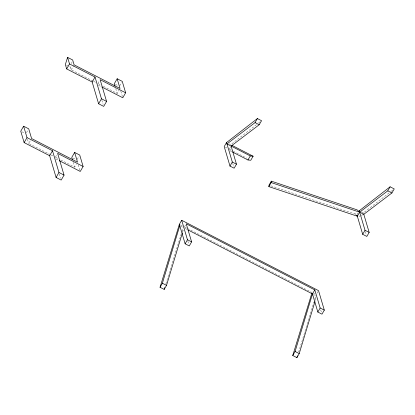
<?xml version="1.0" encoding="UTF-8"?>
<svg xmlns="http://www.w3.org/2000/svg" width="415" height="415" viewBox="0 0 415 415"><rect width="100%" height="100%" fill="white"/><g stroke="black" fill="none" stroke-linecap="round" stroke-linejoin="round"><path stroke-width="0.31" stroke-dasharray="2.08 1.56" d="M182.605 232.172L183.544 229.08M315.312 300.403L316.059 297.929M165.896 283.85L178.393 243.112M178.58 242.495L180.473 236.322M180.665 235.704L181.044 234.47M181.988 231.388L183.124 227.685M298.598 352.081L313.937 302.089M314.881 299.002L315.831 295.916M93.059 81.034L71.25 69.819L70.457 67.152L70.825 65.959M71.567 63.568L72.122 61.778M26.487 132.696L28.08 129.936M50.537 154.717L28.723 143.502L31.275 139.087M71.25 69.819L73.797 65.404M55.382 157.228L56.974 154.468M97.904 83.545L99.496 80.785M77.19 159.479L79.099 156.17M119.712 85.796L121.626 82.481M60.87 160.029L74.643 167.115L76.241 164.356M103.392 86.346L117.17 93.427L119.717 89.012M184.499 226.829L185.666 224.811M229.355 149.104L230.517 147.086M355.681 214.69L354.856 213.933L355.728 212.418M356.916 214.825L358.078 212.802M317.081 293.166L317.957 291.652M361.641 215.945L362.809 213.927M256.491 124.635L230.688 144.685L229.132 143.886M258.514 123.063L260.029 121.88M361.32 211.852L363.39 212.916L390.707 191.689M391.215 191.294L393.742 189.328M270.829 185.811L354.856 213.933M115.427 84.307L118.259 85.765M66.493 65.114L70.457 67.152M225.34 147.175L227.036 148.046M229.298 149.208L232.691 150.951M233.256 151.242L246.832 158.219M358.985 215.888L360.023 216.423M229.9 150.697L232.156 151.859M93.634 81.33L95.357 82.212M98.225 83.69L100.523 84.873M98.402 85.231L101.234 86.688M21.886 131.757L24.718 133.215M72.905 157.991L75.738 159.448M51.112 155.013L52.835 155.9M55.703 157.373L58.001 158.556M55.875 158.914L58.712 160.372M180.395 224.847L182.47 225.916M184.659 227.041L186.963 228.229M187.538 228.525L312.059 292.549M313.615 293.348L314.653 293.882M180.805 226.242L182.361 227.041M185.069 228.432L186.797 229.324M313.512 294.474L315.582 295.542M363.39 212.916L363.805 214.311M365.392 231.57L366.471 235.227M320.728 309.948L321.62 312.962M232.701 163.386L233.775 167.006M187.85 241.11L188.742 244.129M120.817 91.155L122.42 96.56M115.733 88.577L117.17 93.427M101.867 100.176L103.153 104.523M78.295 164.838L79.898 170.249M73.206 162.26L74.643 167.115M59.345 173.864L60.632 178.211M27.468 139.258L28.723 143.502"/><path stroke-width="0.62" d="M363.805 214.311L391.921 192.975L394.25 188.934L390.105 186.802L387.771 190.843L359.66 212.174L357.325 216.215L268.837 186.605L268.987 185.199L271.322 181.158L357.185 209.891L359.66 212.174L363.805 214.311L369.163 232.405L366.834 236.446L362.684 234.314L357.092 215.432M268.837 186.605L271.166 182.564L271.322 181.158M182.418 232.789L166.524 285.364L164.19 289.405L160.045 287.273L162.374 283.232L179.768 225.708M314.938 301.638L299.225 353.601L296.896 357.637L292.746 355.505L295.081 351.469L312.474 293.939L314.803 289.903L186.247 223.799L191.611 241.898L189.276 245.934L185.132 243.802L179.358 224.318L181.687 220.277L318.538 290.64L324.312 310.13L321.978 314.171L317.833 312.038L312.474 293.939L187.954 229.915M160.045 287.273L179.358 224.318M164.19 289.405L164.76 287.554M292.746 355.505L311.873 293.166M296.896 357.637L297.462 355.785M115.012 86.149L114.291 83.726L117.16 78.757L120.034 88.462L74.114 64.849L72.677 59.983L67.572 57.363L65.357 64.527L66.654 68.906L92.166 82.025L98.604 103.766L103.703 106.39L106.572 101.421L100.134 79.68L125.641 92.794L122.778 97.764L101.8 86.979M72.49 159.837L71.769 157.41L74.638 152.44L77.512 162.146L31.592 138.537L28.718 128.832L23.619 126.207L20.75 131.176L24.132 142.594L49.644 155.708L56.082 177.449L61.181 180.074L64.05 175.104L57.612 153.363L83.119 166.482L80.251 171.447L59.278 160.662M24.132 142.594L27.001 137.624L23.619 126.207M66.654 68.906L69.523 63.941L67.572 57.363M49.644 155.708L52.508 150.744L27.001 137.624M92.166 82.025L95.03 77.055L69.523 63.941M56.082 177.449L58.951 172.484L52.508 150.744M98.604 103.766L101.473 98.796L95.03 77.055M226.543 142.553L224.209 146.594L229.983 166.078L234.133 168.21L236.462 164.174L231.103 146.075L259.214 124.744L261.549 120.703L257.399 118.571L226.543 142.553L232.317 162.042L236.462 164.174M185.132 243.802L187.461 239.766L181.687 220.277M229.983 166.078L232.317 162.042M232.722 152.144L247.957 159.977L250.79 160.257L253.119 156.216L250.287 155.941L226.953 143.943L255.069 122.612L257.399 118.571M247.957 159.977L250.287 155.941M358.664 211.795L359.245 210.784L390.105 186.802M317.833 312.038L320.162 307.997L314.803 289.903M362.684 234.314L365.018 230.273L359.245 210.784M271.166 182.564L359.66 212.174M255.069 122.612L259.214 124.744M387.771 190.843L391.921 192.975M117.16 78.757L122.259 81.376L125.641 92.794M231.84 145.276L253.119 156.216M365.018 230.273L369.163 232.405M101.473 98.796L106.572 101.421M74.638 152.44L79.737 155.065L83.119 166.482M58.951 172.484L64.05 175.104M187.461 239.766L191.611 241.898M320.162 307.997L324.312 310.13M162.374 283.232L166.524 285.364M295.081 351.469L299.225 353.601M356.501 215.452L357.325 216.215"/></g></svg>
